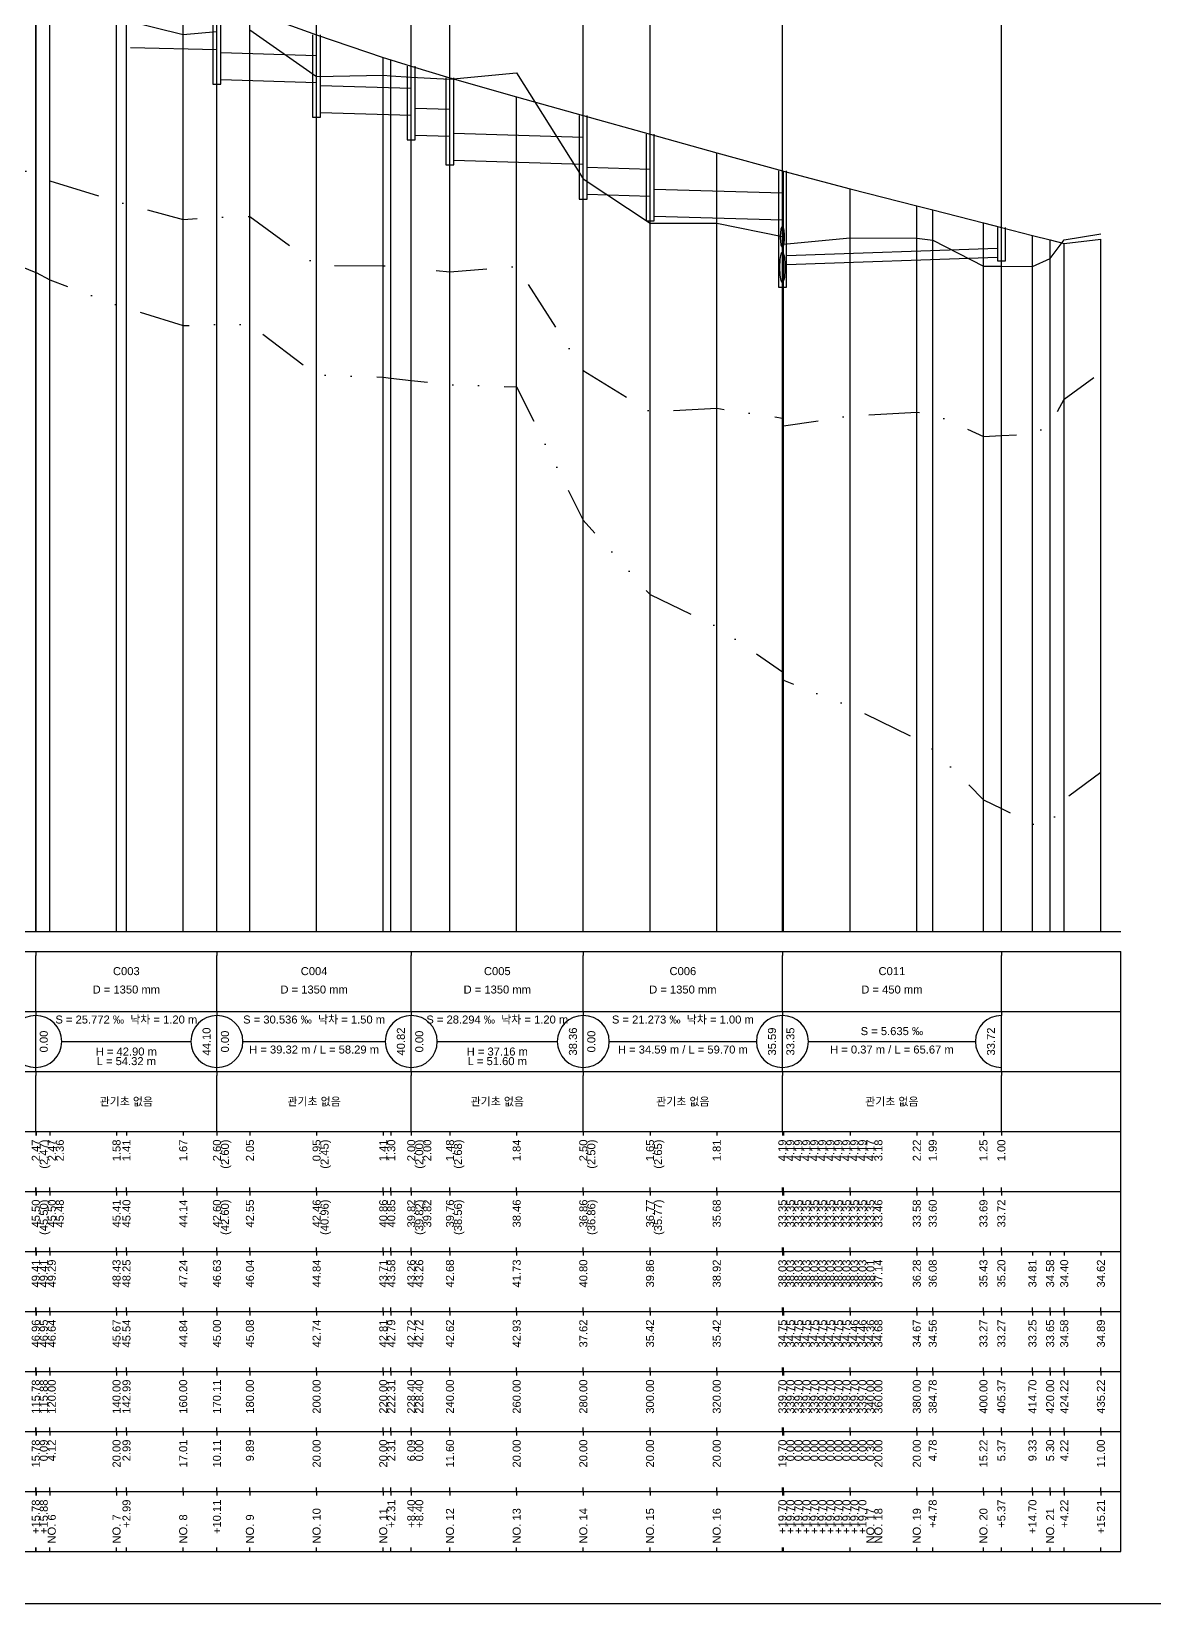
# Model space of a CAD drawing. Header units: millimetres. Extents: x -105495 to 3444, y -108190 to 2013.
# Drawn here: x 160.4 to 441.1, y -16100 to -15707 of the extents above; entities that cross this region are included whole.
import ezdxf
from ezdxf.enums import TextEntityAlignment as Align

# ---------------------------------------------------------------- set-up
doc = ezdxf.new("R2010")
doc.units = ezdxf.units.MM
doc.linetypes.add('DASHDOT', pattern=[25.4, 12.7, -6.35, 0, -6.35])
doc.linetypes.add('DIVIDE', pattern=[31.75, 12.7, -6.35, 0, -6.35, 0, -6.35])
for name, color, linetype in [('KZ_종단_계획선', 1, 'Continuous'), ('KZ_종단_관로', 4, 'Continuous'), ('KZ_종단_깃발', 7, 'Continuous'), ('KZ_종단_도각', 7, 'Continuous'), ('KZ_종단_맨홀', 4, 'Continuous'), ('KZ_종단_수직선', 7, 'Continuous'), ('KZ_종단_암선1', 56, 'DASHDOT'), ('KZ_종단_암선2', 4, 'DIVIDE'), ('KZ_종단_원형관', 4, 'Continuous'), ('KZ_종단_지반선', 3, 'Continuous'), ('KZ_종단_테이블문자', 7, 'Continuous'), ('KZ_종단_테이블선', 7, 'Continuous')]:
    doc.layers.add(name, color=color, linetype=linetype)
doc.styles.get("Standard").update_dxf_attribs({"font": 'arial.ttf'})

msp = doc.modelspace()

# ---------------------------------------------------------------- linework, layer by layer
at = {"layer": 'KZ_종단_계획선'}
msp.add_lwpolyline([(215, -15701.8), (231.67, -15707.8), (248.33, -15713.47), (250.26, -15714.09), (255.33, -15715.69), (255.33, -15715.69), (265, -15718.61), (281.67, -15723.33), (298.33, -15728.01), (315, -15732.7), (331.67, -15737.38), (348.08, -15741.87), (348.08, -15741.87), (348.08, -15741.87), (348.08, -15741.87), (348.08, -15741.87), (348.08, -15741.87), (348.08, -15741.87), (348.08, -15741.87), (348.08, -15741.87), (348.08, -15741.87), (348.08, -15741.87), (348.33, -15741.93), (365, -15746.32), (381.67, -15750.58), (385.65, -15751.6), (398.33, -15754.84), (402.81, -15755.98), (410.58, -15757.97), (415, -15759.1), (418.52, -15760), (427.68, -15758.9)], dxfattribs=at)
at = {"layer": 'KZ_종단_관로'}
for p, q in [((185.16, -15711), (206.76, -15711.5)), ((207.76, -15712.25), (231.67, -15712.97)), ((207.76, -15719), (231.67, -15719.72)), ((232.67, -15720.47), (255.33, -15721.15)), ((232.67, -15727.22), (255.33, -15727.9)), ((256.33, -15726.15), (265, -15726.44)), ((256.33, -15732.9), (265, -15733.19)), ((266, -15732.44), (298.33, -15733.45)), ((266, -15739.19), (298.33, -15740.2)), ((299.33, -15740.95), (315, -15741.4)), ((299.33, -15747.7), (315, -15748.15)), ((316, -15746.4), (348.08, -15747.3)), ((316, -15753.15), (348.08, -15754.05)), ((349.08, -15763), (401.81, -15761.15)), ((349.08, -15765.25), (401.81, -15763.4))]:
    msp.add_line(p, q, dxfattribs=at)
at = {"layer": 'KZ_종단_깃발'}
for p, q in [((161.49, -15932), (161.49, -15641.83)), ((184.16, -15932), (184.16, -15641.83)), ((206.76, -15932), (206.76, -15641.83)), ((231.67, -15932), (231.67, -15641.83)), ((255.33, -15932), (255.33, -15641.83)), ((265, -15932), (265, -15641.83)), ((298.33, -15932), (298.33, -15641.83)), ((315, -15932), (315, -15641.83)), ((348.08, -15932), (348.08, -15641.83)), ((348.08, -15932), (348.08, -15641.83)), ((402.81, -15932), (402.81, -15641.83))]:
    msp.add_line(p, q, dxfattribs=at)
at = {"layer": 'KZ_종단_도각'}
msp.add_lwpolyline([(20, -16100), (861, -16100), (861, -15506), (20, -15506)], close=True, dxfattribs=at)
at = {"layer": 'KZ_종단_맨홀'}
for points in [[(205.76, -15698.84), (205.76, -15720.18), (207.76, -15720.18), (207.76, -15698.84)], [(230.67, -15707.8), (230.67, -15728.4), (232.67, -15728.4), (232.67, -15707.8)], [(254.33, -15715.69), (254.33, -15734.08), (256.33, -15734.08), (256.33, -15715.69)], [(264, -15718.61), (264, -15740.38), (266, -15740.38), (266, -15718.61)], [(297.33, -15728.01), (297.33, -15748.88), (299.33, -15748.88), (299.33, -15728.01)], [(314, -15732.7), (314, -15754.34), (316, -15754.34), (316, -15732.7)], [(347.08, -15741.87), (347.08, -15770.93), (349.08, -15770.93), (349.08, -15741.87)], [(347.08, -15741.87), (347.08, -15770.93), (349.08, -15770.93), (349.08, -15741.87)], [(401.81, -15755.98), (401.81, -15764.34), (403.81, -15764.34), (403.81, -15755.98)]]:
    msp.add_lwpolyline(points, dxfattribs=at)
at = {"layer": 'KZ_종단_수직선'}
for p, q in [((161.48, -15932), (161.48, -15684.96)), ((161.57, -15932), (161.57, -15684.97)), ((165, -15932), (165, -15685.57)), ((181.67, -15932), (181.67, -15689.87)), ((184.16, -15932), (184.16, -15690.76)), ((198.33, -15932), (198.33, -15695.8)), ((206.76, -15932), (206.76, -15698.84)), ((215, -15932), (215, -15701.8)), ((231.67, -15932), (231.67, -15707.8)), ((248.33, -15932), (248.33, -15713.47)), ((250.26, -15932), (250.26, -15714.09)), ((255.33, -15932), (255.33, -15715.69)), ((255.33, -15932), (255.33, -15715.69)), ((265, -15932), (265, -15718.61)), ((281.67, -15932), (281.67, -15723.33)), ((298.33, -15932), (298.33, -15728.01)), ((315, -15932), (315, -15732.7)), ((331.67, -15932), (331.67, -15737.38)), ((348.08, -15932), (348.08, -15741.87)), ((348.08, -15932), (348.08, -15741.87)), ((348.08, -15932), (348.08, -15741.87)), ((348.08, -15932), (348.08, -15741.87)), ((348.08, -15932), (348.08, -15741.87)), ((348.08, -15932), (348.08, -15741.87)), ((348.08, -15932), (348.08, -15741.87)), ((348.08, -15932), (348.08, -15741.87)), ((348.08, -15932), (348.08, -15741.87)), ((348.08, -15932), (348.08, -15741.87)), ((348.08, -15932), (348.08, -15741.87)), ((348.33, -15932), (348.33, -15741.93)), ((365, -15932), (365, -15746.32)), ((381.67, -15932), (381.67, -15750.58)), ((385.65, -15932), (385.65, -15751.6)), ((398.33, -15932), (398.33, -15754.84)), ((402.81, -15932), (402.81, -15755.98)), ((410.58, -15932), (410.58, -15757.97)), ((415, -15932), (415, -15759.1)), ((427.68, -15932), (427.68, -15758.9)), ((418.52, -15932), (418.52, -15760))]:
    msp.add_line(p, q, dxfattribs=at)
at = {"layer": 'KZ_종단_암선1', "flags": 128}
msp.add_lwpolyline([(65, -15727.35), (65, -15727.35), (81.67, -15727.99), (98.33, -15728.79), (115, -15731.36), (131.67, -15735.26), (146.24, -15738.15), (148.33, -15738.56), (161.48, -15742.72), (161.57, -15742.76), (165, -15744.36), (181.67, -15749.51), (184.16, -15750.18), (198.33, -15754.01), (206.76, -15753.44), (215, -15753.28), (231.67, -15765.46), (248.33, -15765.58), (250.26, -15765.77), (255.33, -15766.28), (255.33, -15766.28), (265, -15767.06), (281.67, -15765.74), (298.33, -15791.73), (315, -15802.04), (331.67, -15801.21), (348.08, -15803.66), (348.08, -15803.66), (348.08, -15803.66), (348.08, -15803.66), (348.08, -15803.66), (348.08, -15803.66), (348.08, -15803.66), (348.08, -15803.66), (348.08, -15803.66), (348.08, -15805.12), (348.08, -15805.12), (348.33, -15805.61), (365, -15803.08), (381.67, -15802.2), (385.65, -15802.51), (398.33, -15808.26), (402.81, -15808.04), (410.58, -15807.67), (415, -15805.43), (418.52, -15798.92), (427.68, -15792.19)], dxfattribs=at)
at = {"layer": 'KZ_종단_암선2', "flags": 128}
msp.add_lwpolyline([(65, -15743.23), (65, -15743.23), (81.67, -15745.38), (98.33, -15747.71), (115, -15751.82), (131.67, -15757.26), (146.24, -15761.44), (148.33, -15762.03), (161.48, -15767.22), (161.57, -15767.27), (165, -15769.11), (181.67, -15775.3), (184.16, -15776.08), (198.33, -15780.54), (206.76, -15780.21), (215, -15780.27), (231.67, -15792.87), (248.33, -15793.41), (250.26, -15793.64), (255.33, -15794.27), (255.33, -15794.27), (265, -15795.3), (281.67, -15795.86), (298.33, -15829.16), (315, -15847.76), (331.67, -15855.74), (348.08, -15867.11), (348.08, -15867.11), (348.08, -15867.11), (348.08, -15867.11), (348.08, -15867.11), (348.08, -15867.11), (348.08, -15867.11), (348.08, -15867.11), (348.08, -15867.11), (348.08, -15868.56), (348.08, -15868.56), (348.33, -15869.19), (365, -15875.72), (381.67, -15883.91), (385.65, -15886.4), (398.33, -15899.05), (402.81, -15901.26), (410.58, -15905.12), (415, -15905.28), (418.52, -15898.92), (427.68, -15892.19)], dxfattribs=at)
at = {"layer": 'KZ_종단_원형관'}
for p, q in [((347.65, -15757.92), (347.67, -15757.48)), ((347.65, -15757.92), (347.67, -15757.48)), ((347.65, -15758.37), (347.65, -15757.92)), ((347.65, -15758.37), (347.65, -15757.92)), ((347.65, -15758.83), (347.65, -15758.37)), ((347.65, -15758.83), (347.65, -15758.37)), ((347.67, -15759.27), (347.65, -15758.83)), ((347.67, -15759.27), (347.65, -15758.83)), ((347.67, -15757.48), (347.7, -15757.06)), ((347.67, -15757.48), (347.7, -15757.06)), ((347.7, -15759.69), (347.67, -15759.27)), ((347.7, -15759.69), (347.67, -15759.27)), ((347.7, -15757.06), (347.75, -15756.69)), ((347.7, -15757.06), (347.75, -15756.69)), ((347.75, -15756.69), (347.8, -15756.36)), ((347.75, -15756.69), (347.8, -15756.36)), ((347.8, -15756.36), (347.86, -15756.1)), ((347.8, -15756.36), (347.86, -15756.1)), ((347.86, -15756.1), (347.93, -15755.91)), ((347.86, -15756.1), (347.93, -15755.91)), ((347.93, -15755.91), (348.01, -15755.79)), ((347.93, -15755.91), (348.01, -15755.79)), ((348.01, -15755.79), (348.08, -15755.75)), ((348.01, -15755.79), (348.08, -15755.75)), ((348.08, -15755.75), (348.16, -15755.79)), ((348.08, -15755.75), (348.16, -15755.79)), ((348.16, -15755.79), (348.23, -15755.91)), ((348.16, -15755.79), (348.23, -15755.91)), ((348.23, -15755.91), (348.3, -15756.1)), ((348.23, -15755.91), (348.3, -15756.1)), ((348.3, -15756.1), (348.36, -15756.36)), ((348.3, -15756.1), (348.36, -15756.36)), ((348.36, -15756.36), (348.42, -15756.69)), ((348.36, -15756.36), (348.42, -15756.69)), ((348.42, -15756.69), (348.46, -15757.06)), ((348.42, -15756.69), (348.46, -15757.06)), ((348.46, -15757.06), (348.49, -15757.48)), ((348.46, -15757.06), (348.49, -15757.48)), ((348.49, -15759.27), (348.46, -15759.69)), ((348.49, -15759.27), (348.46, -15759.69)), ((348.49, -15757.48), (348.51, -15757.92)), ((348.49, -15757.48), (348.51, -15757.92)), ((348.51, -15758.83), (348.49, -15759.27)), ((348.51, -15758.83), (348.49, -15759.27)), ((348.51, -15757.92), (348.52, -15758.37)), ((348.51, -15757.92), (348.52, -15758.37)), ((348.52, -15758.37), (348.51, -15758.83)), ((348.52, -15758.37), (348.51, -15758.83)), ((347.53, -15764.03), (347.6, -15763.49)), ((347.53, -15764.03), (347.6, -15763.49)), ((347.6, -15763.49), (347.67, -15763.02)), ((347.6, -15763.49), (347.67, -15763.02)), ((347.67, -15763.02), (347.77, -15762.64)), ((347.67, -15763.02), (347.77, -15762.64)), ((347.75, -15760.06), (347.7, -15759.69)), ((347.75, -15760.06), (347.7, -15759.69)), ((347.8, -15760.39), (347.75, -15760.06)), ((347.8, -15760.39), (347.75, -15760.06)), ((347.77, -15762.64), (347.87, -15762.36)), ((347.77, -15762.64), (347.87, -15762.36)), ((347.86, -15760.65), (347.8, -15760.39)), ((347.86, -15760.65), (347.8, -15760.39)), ((347.93, -15760.84), (347.86, -15760.65)), ((347.93, -15760.84), (347.86, -15760.65)), ((347.87, -15762.36), (347.97, -15762.19)), ((347.87, -15762.36), (347.97, -15762.19)), ((348.01, -15760.96), (347.93, -15760.84)), ((348.01, -15760.96), (347.93, -15760.84)), ((347.97, -15762.19), (348.08, -15762.13)), ((347.97, -15762.19), (348.08, -15762.13)), ((348.08, -15761), (348.01, -15760.96)), ((348.08, -15761), (348.01, -15760.96)), ((348.16, -15760.96), (348.08, -15761)), ((348.16, -15760.96), (348.08, -15761)), ((348.08, -15762.13), (348.19, -15762.19)), ((348.08, -15762.13), (348.19, -15762.19)), ((348.23, -15760.84), (348.16, -15760.96)), ((348.23, -15760.84), (348.16, -15760.96)), ((348.19, -15762.19), (348.3, -15762.36)), ((348.19, -15762.19), (348.3, -15762.36)), ((348.3, -15760.65), (348.23, -15760.84)), ((348.3, -15760.65), (348.23, -15760.84)), ((348.36, -15760.39), (348.3, -15760.65)), ((348.36, -15760.39), (348.3, -15760.65)), ((348.3, -15762.36), (348.4, -15762.64)), ((348.3, -15762.36), (348.4, -15762.64)), ((348.42, -15760.06), (348.36, -15760.39)), ((348.42, -15760.06), (348.36, -15760.39)), ((348.4, -15762.64), (348.49, -15763.02)), ((348.4, -15762.64), (348.49, -15763.02)), ((348.46, -15759.69), (348.42, -15760.06)), ((348.46, -15759.69), (348.42, -15760.06)), ((348.49, -15763.02), (348.57, -15763.49)), ((348.49, -15763.02), (348.57, -15763.49)), ((348.57, -15763.49), (348.63, -15764.03)), ((348.57, -15763.49), (348.63, -15764.03)), ((347.45, -15765.94), (347.46, -15765.28)), ((347.45, -15765.94), (347.46, -15765.28)), ((347.46, -15766.6), (347.45, -15765.94)), ((347.46, -15766.6), (347.45, -15765.94)), ((347.46, -15765.28), (347.49, -15764.64)), ((347.46, -15765.28), (347.49, -15764.64)), ((347.49, -15767.24), (347.46, -15766.6)), ((347.49, -15767.24), (347.46, -15766.6)), ((347.49, -15764.64), (347.53, -15764.03)), ((347.49, -15764.64), (347.53, -15764.03)), ((347.53, -15767.84), (347.49, -15767.24)), ((347.53, -15767.84), (347.49, -15767.24)), ((348.63, -15764.03), (348.68, -15764.64)), ((348.63, -15764.03), (348.68, -15764.64)), ((348.68, -15767.24), (348.63, -15767.84)), ((348.68, -15767.24), (348.63, -15767.84)), ((348.68, -15764.64), (348.71, -15765.28)), ((348.68, -15764.64), (348.71, -15765.28)), ((348.71, -15766.6), (348.68, -15767.24)), ((348.71, -15766.6), (348.68, -15767.24)), ((348.71, -15765.28), (348.72, -15765.94)), ((348.71, -15765.28), (348.72, -15765.94)), ((348.72, -15765.94), (348.71, -15766.6)), ((348.72, -15765.94), (348.71, -15766.6)), ((347.6, -15768.39), (347.53, -15767.84)), ((347.6, -15768.39), (347.53, -15767.84)), ((347.67, -15768.86), (347.6, -15768.39)), ((347.67, -15768.86), (347.6, -15768.39)), ((347.77, -15769.24), (347.67, -15768.86)), ((347.77, -15769.24), (347.67, -15768.86)), ((347.87, -15769.52), (347.77, -15769.24)), ((347.87, -15769.52), (347.77, -15769.24)), ((347.97, -15769.69), (347.87, -15769.52)), ((347.97, -15769.69), (347.87, -15769.52)), ((348.08, -15769.75), (347.97, -15769.69)), ((348.08, -15769.75), (347.97, -15769.69)), ((348.19, -15769.69), (348.08, -15769.75)), ((348.19, -15769.69), (348.08, -15769.75)), ((348.3, -15769.52), (348.19, -15769.69)), ((348.3, -15769.52), (348.19, -15769.69)), ((348.4, -15769.24), (348.3, -15769.52)), ((348.4, -15769.24), (348.3, -15769.52)), ((348.49, -15768.86), (348.4, -15769.24)), ((348.49, -15768.86), (348.4, -15769.24)), ((348.57, -15768.39), (348.49, -15768.86)), ((348.57, -15768.39), (348.49, -15768.86)), ((348.63, -15767.84), (348.57, -15768.39)), ((348.63, -15767.84), (348.57, -15768.39))]:
    msp.add_line(p, q, dxfattribs=at)
at = {"layer": 'KZ_종단_지반선', "flags": 128}
for points in [[(184.16, -15704.29), (198.33, -15707.78), (206.76, -15706.98)], [(215, -15706.58), (231.67, -15718.29), (248.33, -15717.93), (250.26, -15718.06), (255.33, -15718.42), (255.33, -15718.42), (265, -15718.92), (281.67, -15717.34), (298.33, -15743.88), (315, -15754.89), (331.67, -15754.89), (348.08, -15758.25), (348.08, -15758.25), (348.08, -15758.25), (348.08, -15758.25), (348.08, -15758.25), (348.08, -15758.25), (348.08, -15758.25), (348.08, -15758.25), (348.08, -15758.25), (348.08, -15759.71), (348.08, -15759.71), (348.33, -15760.21), (365, -15758.6), (381.67, -15758.65), (385.65, -15759.19), (398.33, -15765.65), (402.81, -15765.67), (410.58, -15765.73), (415, -15763.74), (418.52, -15759.09), (427.68, -15757.56)]]:
    msp.add_lwpolyline(points, dxfattribs=at)
at = {"layer": 'KZ_종단_테이블문자'}
for p, q in [((161.48, -15937), (161.48, -15938)), ((161.48, -15937), (161.48, -15938)), ((161.48, -15951), (161.48, -15938)), ((161.48, -15951), (161.48, -15938)), ((206.76, -15937), (206.76, -15938)), ((206.76, -15937), (206.76, -15938)), ((206.76, -15951), (206.76, -15938)), ((206.76, -15951), (206.76, -15938)), ((255.33, -15937), (255.33, -15938)), ((255.33, -15937), (255.33, -15938)), ((255.33, -15951), (255.33, -15938)), ((255.33, -15951), (255.33, -15938)), ((298.33, -15937), (298.33, -15938)), ((298.33, -15937), (298.33, -15938)), ((298.33, -15951), (298.33, -15938)), ((298.33, -15951), (298.33, -15938)), ((348.08, -15937), (348.08, -15938)), ((348.08, -15937), (348.08, -15938)), ((348.08, -15951), (348.08, -15938)), ((348.08, -15951), (348.08, -15938)), ((402.81, -15937), (402.81, -15938)), ((402.81, -15951), (402.81, -15938)), ((161.48, -15952), (161.48, -15951)), ((161.48, -15952), (161.48, -15951)), ((161.48, -15952), (161.48, -15953)), ((161.48, -15952), (161.48, -15953)), ((206.76, -15952), (206.76, -15951)), ((206.76, -15952), (206.76, -15951)), ((206.76, -15952), (206.76, -15953)), ((206.76, -15952), (206.76, -15953)), ((255.33, -15952), (255.33, -15951)), ((255.33, -15952), (255.33, -15951)), ((255.33, -15952), (255.33, -15953)), ((255.33, -15952), (255.33, -15953)), ((298.33, -15952), (298.33, -15951)), ((298.33, -15952), (298.33, -15951)), ((298.33, -15952), (298.33, -15953)), ((298.33, -15952), (298.33, -15953)), ((348.08, -15952), (348.08, -15951)), ((348.08, -15952), (348.08, -15951)), ((348.08, -15952), (348.08, -15953)), ((348.08, -15952), (348.08, -15953)), ((402.81, -15952), (402.81, -15951)), ((402.81, -15952), (402.81, -15953)), ((161.48, -15966), (161.48, -15953)), ((161.48, -15966), (161.48, -15953)), ((206.76, -15966), (206.76, -15953)), ((206.76, -15966), (206.76, -15953)), ((255.33, -15966), (255.33, -15953)), ((255.33, -15966), (255.33, -15953)), ((298.33, -15966), (298.33, -15953)), ((298.33, -15966), (298.33, -15953)), ((348.08, -15966), (348.08, -15953)), ((348.08, -15966), (348.08, -15953)), ((402.81, -15966), (402.81, -15953)), ((167.9, -15959.5), (200.34, -15959.5)), ((213.17, -15959.5), (248.92, -15959.5)), ((261.75, -15959.5), (291.92, -15959.5)), ((304.75, -15959.5), (341.67, -15959.5)), ((354.5, -15959.5), (396.39, -15959.5)), ((161.48, -15967), (161.48, -15966)), ((161.48, -15967), (161.48, -15966)), ((161.48, -15967), (161.48, -15968)), ((161.48, -15967), (161.48, -15968)), ((206.76, -15967), (206.76, -15966)), ((206.76, -15967), (206.76, -15966)), ((206.76, -15967), (206.76, -15968)), ((206.76, -15967), (206.76, -15968)), ((255.33, -15967), (255.33, -15966)), ((255.33, -15967), (255.33, -15966)), ((255.33, -15967), (255.33, -15968)), ((255.33, -15967), (255.33, -15968)), ((298.33, -15967), (298.33, -15966)), ((298.33, -15967), (298.33, -15966)), ((298.33, -15967), (298.33, -15968)), ((298.33, -15967), (298.33, -15968)), ((348.08, -15967), (348.08, -15966)), ((348.08, -15967), (348.08, -15966)), ((348.08, -15967), (348.08, -15968)), ((348.08, -15967), (348.08, -15968)), ((402.81, -15967), (402.81, -15966)), ((402.81, -15967), (402.81, -15968)), ((161.48, -15981), (161.48, -15968)), ((161.48, -15981), (161.48, -15968)), ((206.76, -15981), (206.76, -15968)), ((206.76, -15981), (206.76, -15968)), ((255.33, -15981), (255.33, -15968)), ((255.33, -15981), (255.33, -15968)), ((298.33, -15981), (298.33, -15968)), ((298.33, -15981), (298.33, -15968)), ((348.08, -15981), (348.08, -15968)), ((348.08, -15981), (348.08, -15968)), ((402.81, -15981), (402.81, -15968)), ((161.48, -15982), (161.48, -15981)), ((161.48, -15982), (161.48, -15981)), ((206.76, -15982), (206.76, -15981)), ((206.76, -15982), (206.76, -15981)), ((255.33, -15982), (255.33, -15981)), ((255.33, -15982), (255.33, -15981)), ((298.33, -15982), (298.33, -15981)), ((298.33, -15982), (298.33, -15981)), ((348.08, -15982), (348.08, -15981)), ((348.08, -15982), (348.08, -15981)), ((402.81, -15982), (402.81, -15981))]:
    msp.add_line(p, q, dxfattribs=at)
for centre, start, end in [((161.48, -15959.5), 90, 270), ((161.48, -15959.5), 270, 90), ((206.76, -15959.5), 90, 270), ((206.76, -15959.5), 270, 90), ((255.33, -15959.5), 90, 270), ((255.33, -15959.5), 270, 90), ((298.33, -15959.5), 90, 270), ((298.33, -15959.5), 270, 90), ((348.08, -15959.5), 90, 270), ((348.08, -15959.5), 270, 90), ((402.81, -15959.5), 90, 270)]:
    msp.add_arc(centre, 6.5, start, end, dxfattribs=at)
at = {"layer": 'KZ_종단_테이블선'}
for p, q in [((45, -15932), (432.68, -15932)), ((45, -15937), (432.68, -15937)), ((432.68, -15952), (432.68, -15937)), ((45, -15952), (432.68, -15952)), ((432.68, -15967), (432.68, -15952)), ((45, -15967), (432.68, -15967)), ((432.68, -15982), (432.68, -15967)), ((45, -15982), (432.68, -15982)), ((161.49, -15982), (161.49, -15983)), ((161.56, -15982), (161.56, -15983)), ((165, -15982), (165, -15983)), ((181.67, -15982), (181.67, -15983)), ((184.16, -15982), (184.16, -15983)), ((198.33, -15982), (198.33, -15983)), ((206.76, -15982), (206.76, -15983)), ((215, -15982), (215, -15983)), ((231.67, -15982), (231.67, -15983)), ((248.33, -15982), (248.33, -15983)), ((250.26, -15982), (250.26, -15983)), ((255.33, -15982), (255.33, -15983)), ((255.33, -15982), (255.33, -15983)), ((265, -15982), (265, -15983)), ((281.67, -15982), (281.67, -15983)), ((298.33, -15982), (298.33, -15983)), ((315, -15982), (315, -15983)), ((331.67, -15982), (331.67, -15983)), ((348.08, -15982), (348.08, -15983)), ((348.08, -15982), (348.08, -15983)), ((348.08, -15982), (348.08, -15983)), ((348.08, -15982), (348.08, -15983)), ((348.08, -15982), (348.08, -15983)), ((348.08, -15982), (348.08, -15983)), ((348.08, -15982), (348.08, -15983)), ((348.08, -15982), (348.08, -15983)), ((348.08, -15982), (348.08, -15983)), ((348.08, -15982), (348.08, -15983)), ((348.08, -15982), (348.08, -15983)), ((348.33, -15982), (348.33, -15983)), ((365, -15982), (365, -15983)), ((381.67, -15982), (381.67, -15983)), ((385.65, -15982), (385.65, -15983)), ((398.33, -15982), (398.33, -15983)), ((402.81, -15982), (402.81, -15983)), ((432.68, -15997), (432.68, -15982)), ((45, -15997), (432.68, -15997)), ((161.49, -15997), (161.49, -15996)), ((161.49, -15997), (161.49, -15998)), ((161.56, -15997), (161.56, -15996)), ((161.56, -15997), (161.56, -15998)), ((165, -15997), (165, -15996)), ((165, -15997), (165, -15998)), ((181.67, -15997), (181.67, -15996)), ((181.67, -15997), (181.67, -15998)), ((184.16, -15997), (184.16, -15996)), ((184.16, -15997), (184.16, -15998)), ((198.33, -15997), (198.33, -15996)), ((198.33, -15997), (198.33, -15998)), ((206.76, -15997), (206.76, -15996)), ((206.76, -15997), (206.76, -15998)), ((215, -15997), (215, -15996)), ((215, -15997), (215, -15998)), ((231.67, -15997), (231.67, -15996)), ((231.67, -15997), (231.67, -15998)), ((248.33, -15997), (248.33, -15996)), ((248.33, -15997), (248.33, -15998)), ((250.26, -15997), (250.26, -15996)), ((250.26, -15997), (250.26, -15998)), ((255.33, -15997), (255.33, -15996)), ((255.33, -15997), (255.33, -15996)), ((255.33, -15997), (255.33, -15998)), ((255.33, -15997), (255.33, -15998)), ((265, -15997), (265, -15996)), ((265, -15997), (265, -15998)), ((281.67, -15997), (281.67, -15996)), ((281.67, -15997), (281.67, -15998)), ((298.33, -15997), (298.33, -15996)), ((298.33, -15997), (298.33, -15998)), ((315, -15997), (315, -15996)), ((315, -15997), (315, -15998)), ((331.67, -15997), (331.67, -15996)), ((331.67, -15997), (331.67, -15998)), ((348.08, -15997), (348.08, -15996)), ((348.08, -15997), (348.08, -15996)), ((348.08, -15997), (348.08, -15996)), ((348.08, -15997), (348.08, -15996)), ((348.08, -15997), (348.08, -15996)), ((348.08, -15997), (348.08, -15996)), ((348.08, -15997), (348.08, -15996)), ((348.08, -15997), (348.08, -15996)), ((348.08, -15997), (348.08, -15996)), ((348.08, -15997), (348.08, -15996)), ((348.08, -15997), (348.08, -15996)), ((348.08, -15997), (348.08, -15998)), ((348.08, -15997), (348.08, -15998)), ((348.08, -15997), (348.08, -15998)), ((348.08, -15997), (348.08, -15998)), ((348.08, -15997), (348.08, -15998)), ((348.08, -15997), (348.08, -15998)), ((348.08, -15997), (348.08, -15998)), ((348.08, -15997), (348.08, -15998)), ((348.08, -15997), (348.08, -15998)), ((348.08, -15997), (348.08, -15998)), ((348.08, -15997), (348.08, -15998)), ((348.33, -15997), (348.33, -15996)), ((348.33, -15997), (348.33, -15998)), ((365, -15997), (365, -15996)), ((365, -15997), (365, -15998)), ((381.67, -15997), (381.67, -15996)), ((381.67, -15997), (381.67, -15998)), ((385.65, -15997), (385.65, -15996)), ((385.65, -15997), (385.65, -15998)), ((398.33, -15997), (398.33, -15996)), ((398.33, -15997), (398.33, -15998)), ((402.81, -15997), (402.81, -15996)), ((402.81, -15997), (402.81, -15998)), ((432.68, -16012), (432.68, -15997)), ((161.49, -16012), (161.49, -16011)), ((161.56, -16012), (161.56, -16011)), ((165, -16012), (165, -16011)), ((181.67, -16012), (181.67, -16011)), ((184.16, -16012), (184.16, -16011)), ((198.33, -16012), (198.33, -16011)), ((206.76, -16012), (206.76, -16011)), ((215, -16012), (215, -16011)), ((231.67, -16012), (231.67, -16011)), ((248.33, -16012), (248.33, -16011)), ((250.26, -16012), (250.26, -16011)), ((255.33, -16012), (255.33, -16011)), ((255.33, -16012), (255.33, -16011)), ((265, -16012), (265, -16011)), ((281.67, -16012), (281.67, -16011)), ((298.33, -16012), (298.33, -16011)), ((315, -16012), (315, -16011)), ((331.67, -16012), (331.67, -16011)), ((348.08, -16012), (348.08, -16011)), ((348.08, -16012), (348.08, -16011)), ((348.08, -16012), (348.08, -16011)), ((348.08, -16012), (348.08, -16011)), ((348.08, -16012), (348.08, -16011)), ((348.08, -16012), (348.08, -16011)), ((348.08, -16012), (348.08, -16011)), ((348.08, -16012), (348.08, -16011)), ((348.08, -16012), (348.08, -16011)), ((348.08, -16012), (348.08, -16011)), ((348.08, -16012), (348.08, -16011)), ((348.33, -16012), (348.33, -16011)), ((365, -16012), (365, -16011)), ((381.67, -16012), (381.67, -16011)), ((385.65, -16012), (385.65, -16011)), ((398.33, -16012), (398.33, -16011)), ((402.81, -16012), (402.81, -16011)), ((45, -16012), (432.68, -16012)), ((161.48, -16012), (161.48, -16013)), ((161.57, -16012), (161.57, -16013)), ((165, -16012), (165, -16013)), ((181.67, -16012), (181.67, -16013)), ((184.16, -16012), (184.16, -16013)), ((198.33, -16012), (198.33, -16013)), ((206.76, -16012), (206.76, -16013)), ((215, -16012), (215, -16013)), ((231.67, -16012), (231.67, -16013)), ((248.33, -16012), (248.33, -16013)), ((250.26, -16012), (250.26, -16013)), ((255.33, -16012), (255.33, -16013)), ((255.33, -16012), (255.33, -16013)), ((265, -16012), (265, -16013)), ((281.67, -16012), (281.67, -16013)), ((298.33, -16012), (298.33, -16013)), ((315, -16012), (315, -16013)), ((331.67, -16012), (331.67, -16013)), ((348.08, -16012), (348.08, -16013)), ((348.08, -16012), (348.08, -16013)), ((348.08, -16012), (348.08, -16013)), ((348.08, -16012), (348.08, -16013)), ((348.08, -16012), (348.08, -16013)), ((348.08, -16012), (348.08, -16013)), ((348.08, -16012), (348.08, -16013)), ((348.08, -16012), (348.08, -16013)), ((348.08, -16012), (348.08, -16013)), ((348.08, -16012), (348.08, -16013)), ((348.08, -16012), (348.08, -16013)), ((348.33, -16012), (348.33, -16013)), ((365, -16012), (365, -16013)), ((381.67, -16012), (381.67, -16013)), ((385.65, -16012), (385.65, -16013)), ((398.33, -16012), (398.33, -16013)), ((402.81, -16012), (402.81, -16013)), ((410.58, -16012), (410.58, -16013)), ((415, -16012), (415, -16013)), ((418.52, -16012), (418.52, -16013)), ((427.68, -16012), (427.68, -16013)), ((432.68, -16027), (432.68, -16012)), ((161.48, -16027), (161.48, -16026)), ((161.57, -16027), (161.57, -16026)), ((165, -16027), (165, -16026)), ((181.67, -16027), (181.67, -16026)), ((184.16, -16027), (184.16, -16026)), ((198.33, -16027), (198.33, -16026)), ((206.76, -16027), (206.76, -16026)), ((215, -16027), (215, -16026)), ((231.67, -16027), (231.67, -16026)), ((248.33, -16027), (248.33, -16026)), ((250.26, -16027), (250.26, -16026)), ((255.33, -16027), (255.33, -16026)), ((255.33, -16027), (255.33, -16026)), ((265, -16027), (265, -16026)), ((281.67, -16027), (281.67, -16026)), ((298.33, -16027), (298.33, -16026)), ((315, -16027), (315, -16026)), ((331.67, -16027), (331.67, -16026)), ((348.08, -16027), (348.08, -16026)), ((348.08, -16027), (348.08, -16026)), ((348.08, -16027), (348.08, -16026)), ((348.08, -16027), (348.08, -16026)), ((348.08, -16027), (348.08, -16026)), ((348.08, -16027), (348.08, -16026)), ((348.08, -16027), (348.08, -16026)), ((348.08, -16027), (348.08, -16026)), ((348.08, -16027), (348.08, -16026)), ((348.08, -16027), (348.08, -16026)), ((348.08, -16027), (348.08, -16026)), ((348.33, -16027), (348.33, -16026)), ((365, -16027), (365, -16026)), ((381.67, -16027), (381.67, -16026)), ((385.65, -16027), (385.65, -16026)), ((398.33, -16027), (398.33, -16026)), ((402.81, -16027), (402.81, -16026)), ((410.58, -16027), (410.58, -16026)), ((415, -16027), (415, -16026)), ((418.52, -16027), (418.52, -16026)), ((427.68, -16027), (427.68, -16026)), ((45, -16027), (432.68, -16027)), ((161.48, -16027), (161.48, -16028)), ((161.57, -16027), (161.57, -16028)), ((165, -16027), (165, -16028)), ((181.67, -16027), (181.67, -16028)), ((184.16, -16027), (184.16, -16028)), ((198.33, -16027), (198.33, -16028)), ((206.76, -16027), (206.76, -16028)), ((215, -16027), (215, -16028)), ((231.67, -16027), (231.67, -16028)), ((248.33, -16027), (248.33, -16028)), ((250.26, -16027), (250.26, -16028)), ((255.33, -16027), (255.33, -16028)), ((255.33, -16027), (255.33, -16028)), ((265, -16027), (265, -16028)), ((281.67, -16027), (281.67, -16028)), ((298.33, -16027), (298.33, -16028)), ((315, -16027), (315, -16028)), ((331.67, -16027), (331.67, -16028)), ((348.08, -16027), (348.08, -16028)), ((348.08, -16027), (348.08, -16028)), ((348.08, -16027), (348.08, -16028)), ((348.08, -16027), (348.08, -16028)), ((348.08, -16027), (348.08, -16028)), ((348.08, -16027), (348.08, -16028)), ((348.08, -16027), (348.08, -16028)), ((348.08, -16027), (348.08, -16028)), ((348.08, -16027), (348.08, -16028)), ((348.08, -16027), (348.08, -16028)), ((348.08, -16027), (348.08, -16028)), ((348.33, -16027), (348.33, -16028)), ((365, -16027), (365, -16028)), ((381.67, -16027), (381.67, -16028)), ((385.65, -16027), (385.65, -16028)), ((398.33, -16027), (398.33, -16028)), ((402.81, -16027), (402.81, -16028)), ((410.58, -16027), (410.58, -16028)), ((415, -16027), (415, -16028)), ((418.52, -16027), (418.52, -16028)), ((427.68, -16027), (427.68, -16028)), ((432.68, -16042), (432.68, -16027)), ((45, -16042), (432.68, -16042)), ((161.48, -16042), (161.48, -16041)), ((161.48, -16042), (161.48, -16043)), ((161.57, -16042), (161.57, -16041)), ((161.57, -16042), (161.57, -16043)), ((165, -16042), (165, -16041)), ((165, -16042), (165, -16043)), ((181.67, -16042), (181.67, -16041)), ((181.67, -16042), (181.67, -16043)), ((184.16, -16042), (184.16, -16041)), ((184.16, -16042), (184.16, -16043)), ((198.33, -16042), (198.33, -16041)), ((198.33, -16042), (198.33, -16043)), ((206.76, -16042), (206.76, -16041)), ((206.76, -16042), (206.76, -16043)), ((215, -16042), (215, -16041)), ((215, -16042), (215, -16043)), ((231.67, -16042), (231.67, -16041)), ((231.67, -16042), (231.67, -16043)), ((248.33, -16042), (248.33, -16041)), ((248.33, -16042), (248.33, -16043)), ((250.26, -16042), (250.26, -16041)), ((250.26, -16042), (250.26, -16043)), ((255.33, -16042), (255.33, -16041)), ((255.33, -16042), (255.33, -16041)), ((255.33, -16042), (255.33, -16043)), ((255.33, -16042), (255.33, -16043)), ((265, -16042), (265, -16041)), ((265, -16042), (265, -16043)), ((281.67, -16042), (281.67, -16041)), ((281.67, -16042), (281.67, -16043)), ((298.33, -16042), (298.33, -16041)), ((298.33, -16042), (298.33, -16043)), ((315, -16042), (315, -16041)), ((315, -16042), (315, -16043)), ((331.67, -16042), (331.67, -16041)), ((331.67, -16042), (331.67, -16043)), ((348.08, -16042), (348.08, -16041)), ((348.08, -16042), (348.08, -16041)), ((348.08, -16042), (348.08, -16041)), ((348.08, -16042), (348.08, -16041)), ((348.08, -16042), (348.08, -16041)), ((348.08, -16042), (348.08, -16041)), ((348.08, -16042), (348.08, -16041)), ((348.08, -16042), (348.08, -16041)), ((348.08, -16042), (348.08, -16041)), ((348.08, -16042), (348.08, -16041)), ((348.08, -16042), (348.08, -16041)), ((348.08, -16042), (348.08, -16043)), ((348.08, -16042), (348.08, -16043)), ((348.08, -16042), (348.08, -16043)), ((348.08, -16042), (348.08, -16043)), ((348.08, -16042), (348.08, -16043)), ((348.08, -16042), (348.08, -16043)), ((348.08, -16042), (348.08, -16043)), ((348.08, -16042), (348.08, -16043)), ((348.08, -16042), (348.08, -16043)), ((348.08, -16042), (348.08, -16043)), ((348.08, -16042), (348.08, -16043)), ((348.33, -16042), (348.33, -16041)), ((348.33, -16042), (348.33, -16043)), ((365, -16042), (365, -16041)), ((365, -16042), (365, -16043)), ((381.67, -16042), (381.67, -16041)), ((381.67, -16042), (381.67, -16043)), ((385.65, -16042), (385.65, -16041)), ((385.65, -16042), (385.65, -16043)), ((398.33, -16042), (398.33, -16041)), ((398.33, -16042), (398.33, -16043)), ((402.81, -16042), (402.81, -16041)), ((402.81, -16042), (402.81, -16043)), ((410.58, -16042), (410.58, -16041)), ((410.58, -16042), (410.58, -16043)), ((415, -16042), (415, -16041)), ((415, -16042), (415, -16043)), ((418.52, -16042), (418.52, -16041)), ((418.52, -16042), (418.52, -16043)), ((427.68, -16042), (427.68, -16041)), ((427.68, -16042), (427.68, -16043)), ((432.68, -16057), (432.68, -16042)), ((45, -16057), (432.68, -16057)), ((161.48, -16057), (161.48, -16056)), ((161.48, -16057), (161.48, -16058)), ((161.57, -16057), (161.57, -16056)), ((161.57, -16057), (161.57, -16058)), ((165, -16057), (165, -16056)), ((165, -16057), (165, -16058)), ((181.67, -16057), (181.67, -16056)), ((181.67, -16057), (181.67, -16058)), ((184.16, -16057), (184.16, -16056)), ((184.16, -16057), (184.16, -16058)), ((198.33, -16057), (198.33, -16056)), ((198.33, -16057), (198.33, -16058)), ((206.76, -16057), (206.76, -16056)), ((206.76, -16057), (206.76, -16058)), ((215, -16057), (215, -16056)), ((215, -16057), (215, -16058)), ((231.67, -16057), (231.67, -16056)), ((231.67, -16057), (231.67, -16058)), ((248.33, -16057), (248.33, -16056)), ((248.33, -16057), (248.33, -16058)), ((250.26, -16057), (250.26, -16056)), ((250.26, -16057), (250.26, -16058)), ((255.33, -16057), (255.33, -16056)), ((255.33, -16057), (255.33, -16056)), ((255.33, -16057), (255.33, -16058)), ((255.33, -16057), (255.33, -16058)), ((265, -16057), (265, -16056)), ((265, -16057), (265, -16058)), ((281.67, -16057), (281.67, -16056)), ((281.67, -16057), (281.67, -16058)), ((298.33, -16057), (298.33, -16056)), ((298.33, -16057), (298.33, -16058)), ((315, -16057), (315, -16056)), ((315, -16057), (315, -16058)), ((331.67, -16057), (331.67, -16056)), ((331.67, -16057), (331.67, -16058)), ((348.08, -16057), (348.08, -16056)), ((348.08, -16057), (348.08, -16056)), ((348.08, -16057), (348.08, -16056)), ((348.08, -16057), (348.08, -16056)), ((348.08, -16057), (348.08, -16056)), ((348.08, -16057), (348.08, -16056)), ((348.08, -16057), (348.08, -16056)), ((348.08, -16057), (348.08, -16056)), ((348.08, -16057), (348.08, -16056)), ((348.08, -16057), (348.08, -16056)), ((348.08, -16057), (348.08, -16056)), ((348.08, -16057), (348.08, -16058)), ((348.08, -16057), (348.08, -16058)), ((348.08, -16057), (348.08, -16058)), ((348.08, -16057), (348.08, -16058)), ((348.08, -16057), (348.08, -16058)), ((348.08, -16057), (348.08, -16058)), ((348.08, -16057), (348.08, -16058)), ((348.08, -16057), (348.08, -16058)), ((348.08, -16057), (348.08, -16058)), ((348.08, -16057), (348.08, -16058)), ((348.08, -16057), (348.08, -16058)), ((348.33, -16057), (348.33, -16056)), ((348.33, -16057), (348.33, -16058)), ((365, -16057), (365, -16056)), ((365, -16057), (365, -16058)), ((381.67, -16057), (381.67, -16056)), ((381.67, -16057), (381.67, -16058)), ((385.65, -16057), (385.65, -16056)), ((385.65, -16057), (385.65, -16058)), ((398.33, -16057), (398.33, -16056)), ((398.33, -16057), (398.33, -16058)), ((402.81, -16057), (402.81, -16056)), ((402.81, -16057), (402.81, -16058)), ((410.58, -16057), (410.58, -16056)), ((410.58, -16057), (410.58, -16058)), ((415, -16057), (415, -16056)), ((415, -16057), (415, -16058)), ((418.52, -16057), (418.52, -16056)), ((418.52, -16057), (418.52, -16058)), ((427.68, -16057), (427.68, -16056)), ((427.68, -16057), (427.68, -16058)), ((432.68, -16072), (432.68, -16057)), ((45, -16072), (432.68, -16072)), ((161.48, -16072), (161.48, -16071)), ((161.48, -16072), (161.48, -16073)), ((161.57, -16072), (161.57, -16071)), ((161.57, -16072), (161.57, -16073)), ((165, -16072), (165, -16071)), ((165, -16072), (165, -16073)), ((181.67, -16072), (181.67, -16071)), ((181.67, -16072), (181.67, -16073)), ((184.16, -16072), (184.16, -16071)), ((184.16, -16072), (184.16, -16073)), ((198.33, -16072), (198.33, -16071)), ((198.33, -16072), (198.33, -16073)), ((206.76, -16072), (206.76, -16071)), ((206.76, -16072), (206.76, -16073)), ((215, -16072), (215, -16071)), ((215, -16072), (215, -16073)), ((231.67, -16072), (231.67, -16071)), ((231.67, -16072), (231.67, -16073)), ((248.33, -16072), (248.33, -16071)), ((248.33, -16072), (248.33, -16073)), ((250.26, -16072), (250.26, -16071)), ((250.26, -16072), (250.26, -16073)), ((255.33, -16072), (255.33, -16071)), ((255.33, -16072), (255.33, -16071)), ((255.33, -16072), (255.33, -16073)), ((255.33, -16072), (255.33, -16073)), ((265, -16072), (265, -16071)), ((265, -16072), (265, -16073)), ((281.67, -16072), (281.67, -16071)), ((281.67, -16072), (281.67, -16073)), ((298.33, -16072), (298.33, -16071)), ((298.33, -16072), (298.33, -16073)), ((315, -16072), (315, -16071)), ((315, -16072), (315, -16073)), ((331.67, -16072), (331.67, -16071)), ((331.67, -16072), (331.67, -16073)), ((348.08, -16072), (348.08, -16071)), ((348.08, -16072), (348.08, -16071)), ((348.08, -16072), (348.08, -16071)), ((348.08, -16072), (348.08, -16071)), ((348.08, -16072), (348.08, -16071)), ((348.08, -16072), (348.08, -16071)), ((348.08, -16072), (348.08, -16071)), ((348.08, -16072), (348.08, -16071)), ((348.08, -16072), (348.08, -16071)), ((348.08, -16072), (348.08, -16071)), ((348.08, -16072), (348.08, -16071)), ((348.08, -16072), (348.08, -16073)), ((348.08, -16072), (348.08, -16073)), ((348.08, -16072), (348.08, -16073)), ((348.08, -16072), (348.08, -16073)), ((348.08, -16072), (348.08, -16073)), ((348.08, -16072), (348.08, -16073)), ((348.08, -16072), (348.08, -16073)), ((348.08, -16072), (348.08, -16073)), ((348.08, -16072), (348.08, -16073)), ((348.08, -16072), (348.08, -16073)), ((348.08, -16072), (348.08, -16073)), ((348.33, -16072), (348.33, -16071)), ((348.33, -16072), (348.33, -16073)), ((365, -16072), (365, -16071)), ((365, -16072), (365, -16073)), ((381.67, -16072), (381.67, -16071)), ((381.67, -16072), (381.67, -16073)), ((385.65, -16072), (385.65, -16071)), ((385.65, -16072), (385.65, -16073)), ((398.33, -16072), (398.33, -16071)), ((398.33, -16072), (398.33, -16073)), ((402.81, -16072), (402.81, -16071)), ((402.81, -16072), (402.81, -16073)), ((410.58, -16072), (410.58, -16071)), ((410.58, -16072), (410.58, -16073)), ((415, -16072), (415, -16071)), ((415, -16072), (415, -16073)), ((418.52, -16072), (418.52, -16071)), ((418.52, -16072), (418.52, -16073)), ((427.68, -16072), (427.68, -16071)), ((427.68, -16072), (427.68, -16073)), ((432.68, -16087), (432.68, -16072)), ((45, -16087), (432.68, -16087)), ((161.48, -16087), (161.48, -16086)), ((161.57, -16087), (161.57, -16086)), ((165, -16087), (165, -16086)), ((181.67, -16087), (181.67, -16086)), ((184.16, -16087), (184.16, -16086)), ((198.33, -16087), (198.33, -16086)), ((206.76, -16087), (206.76, -16086)), ((215, -16087), (215, -16086)), ((231.67, -16087), (231.67, -16086)), ((248.33, -16087), (248.33, -16086)), ((250.26, -16087), (250.26, -16086)), ((255.33, -16087), (255.33, -16086)), ((255.33, -16087), (255.33, -16086)), ((265, -16087), (265, -16086)), ((281.67, -16087), (281.67, -16086)), ((298.33, -16087), (298.33, -16086)), ((315, -16087), (315, -16086)), ((331.67, -16087), (331.67, -16086)), ((348.08, -16087), (348.08, -16086)), ((348.08, -16087), (348.08, -16086)), ((348.08, -16087), (348.08, -16086)), ((348.08, -16087), (348.08, -16086)), ((348.08, -16087), (348.08, -16086)), ((348.08, -16087), (348.08, -16086)), ((348.08, -16087), (348.08, -16086)), ((348.08, -16087), (348.08, -16086)), ((348.08, -16087), (348.08, -16086)), ((348.08, -16087), (348.08, -16086)), ((348.08, -16087), (348.08, -16086)), ((348.33, -16087), (348.33, -16086)), ((365, -16087), (365, -16086)), ((381.67, -16087), (381.67, -16086)), ((385.65, -16087), (385.65, -16086)), ((398.33, -16087), (398.33, -16086)), ((402.81, -16087), (402.81, -16086)), ((410.58, -16087), (410.58, -16086)), ((415, -16087), (415, -16086)), ((418.52, -16087), (418.52, -16086)), ((427.68, -16087), (427.68, -16086))]:
    msp.add_line(p, q, dxfattribs=at)

# ---------------------------------------------------------------- texts
at = {"layer": 'KZ_종단_테이블문자'}
for s, p in [('C003', (184.12, -15943.5)), ('C004', (231.05, -15943.5)), ('C005', (276.83, -15943.5)), ('C006', (323.21, -15943.5)), ('C011', (375.45, -15943.5)), ('S = 5.635 ‰', (375.45, -15958.5)), ('H = 42.90 m', (184.12, -15963.6)), ('L = 54.32 m', (184.12, -15966)), ('H = 37.16 m', (276.83, -15963.6)), ('L = 51.60 m', (276.83, -15966))]:
    msp.add_text(s, height=2, dxfattribs=at).set_placement(p, align=Align.BOTTOM_CENTER)
for s, p in [('D = 1350 mm', (184.12, -15945.5)), ('D = 1350 mm', (231.05, -15945.5)), ('D = 1350 mm', (276.83, -15945.5)), ('D = 1350 mm', (323.21, -15945.5)), ('D = 450 mm', (375.45, -15945.5)), ('S = 25.772 ‰  낙차 = 1.20 m', (184.12, -15953)), ('S = 30.536 ‰  낙차 = 1.50 m', (231.05, -15953)), ('S = 28.294 ‰  낙차 = 1.20 m', (276.83, -15953)), ('S = 21.273 ‰  낙차 = 1.00 m', (323.21, -15953)), ('H = 39.32 m / L = 58.29 m', (231.05, -15960.5)), ('H = 34.59 m / L = 59.70 m', (323.21, -15960.5)), ('H = 0.37 m / L = 65.67 m', (375.45, -15960.5))]:
    msp.add_text(s, height=2, dxfattribs=at).set_placement(p, align=Align.TOP_CENTER)
for s, p in [('0.00', (162.48, -15959.5)), ('0.00', (207.76, -15959.5)), ('0.00', (256.33, -15959.5)), ('0.00', (299.33, -15959.5)), ('33.35', (349.08, -15959.5))]:
    msp.add_text(s, height=2, rotation=90, dxfattribs=at).set_placement(p, align=Align.TOP_CENTER)
for s, p in [('44.10', (205.76, -15959.5)), ('40.82', (254.33, -15959.5)), ('38.36', (297.33, -15959.5)), ('35.59', (347.08, -15959.5)), ('33.72', (401.81, -15959.5))]:
    msp.add_text(s, height=2, rotation=90, dxfattribs=at).set_placement(p, align=Align.BOTTOM_CENTER)
for p in [(184.12, -15974.5), (231.05, -15974.5), (276.83, -15974.5), (323.21, -15974.5), (375.45, -15974.5)]:
    msp.add_text('관기초 없음', height=2, dxfattribs=at).set_placement(p, align=Align.MIDDLE_CENTER)
for s, p in [('2.47', (161.49, -15984)), ('(2.47)', (163.49, -15984)), ('2.47', (165.49, -15984)), ('2.36', (167.49, -15984)), ('1.58', (181.67, -15984)), ('1.41', (184.16, -15984)), ('1.67', (198.33, -15984)), ('2.60', (206.76, -15984)), ('(2.60)', (208.76, -15984)), ('2.05', (215, -15984)), ('0.95', (231.67, -15984)), ('(2.45)', (233.67, -15984)), ('1.41', (248.33, -15984)), ('1.30', (250.33, -15984)), ('2.00', (255.33, -15984)), ('(2.00)', (257.33, -15984)), ('2.00', (259.33, -15984)), ('1.48', (265, -15984)), ('(2.68)', (267, -15984)), ('1.84', (281.67, -15984)), ('2.50', (298.33, -15984)), ('(2.50)', (300.33, -15984)), ('1.65', (315, -15984)), ('(2.65)', (317, -15984)), ('1.81', (331.67, -15984)), ('4.19', (348.08, -15984)), ('4.19', (350.08, -15984)), ('4.19', (352.08, -15984)), ('4.19', (354.08, -15984)), ('4.19', (356.08, -15984)), ('4.19', (358.08, -15984)), ('4.19', (360.08, -15984)), ('4.19', (362.08, -15984)), ('4.19', (364.08, -15984)), ('4.19', (366.08, -15984)), ('4.19', (368.08, -15984)), ('4.17', (370.08, -15984)), ('3.18', (372.08, -15984)), ('2.22', (381.67, -15984)), ('1.99', (385.65, -15984)), ('1.25', (398.33, -15984)), ('1.00', (402.81, -15984)), ('45.50', (161.49, -15999)), ('(45.50)', (163.49, -15999)), ('45.50', (165.49, -15999)), ('45.48', (167.49, -15999)), ('45.41', (181.67, -15999)), ('45.40', (184.16, -15999)), ('44.14', (198.33, -15999)), ('42.60', (206.76, -15999)), ('(42.60)', (208.76, -15999)), ('42.55', (215, -15999)), ('42.46', (231.67, -15999)), ('(40.96)', (233.67, -15999)), ('40.86', (248.33, -15999)), ('40.85', (250.33, -15999)), ('39.82', (255.33, -15999)), ('(39.82)', (257.33, -15999)), ('39.82', (259.33, -15999)), ('39.76', (265, -15999)), ('(38.56)', (267, -15999)), ('38.46', (281.67, -15999)), ('36.86', (298.33, -15999)), ('(36.86)', (300.33, -15999)), ('36.77', (315, -15999)), ('(35.77)', (317, -15999)), ('35.68', (331.67, -15999)), ('33.35', (348.08, -15999)), ('33.35', (350.08, -15999)), ('33.35', (352.08, -15999)), ('33.35', (354.08, -15999)), ('33.35', (356.08, -15999)), ('33.35', (358.08, -15999)), ('33.35', (360.08, -15999)), ('33.35', (362.08, -15999)), ('33.35', (364.08, -15999)), ('33.35', (366.08, -15999)), ('33.35', (368.08, -15999)), ('33.35', (370.08, -15999)), ('33.46', (372.08, -15999)), ('33.58', (381.67, -15999)), ('33.60', (385.65, -15999)), ('33.69', (398.33, -15999)), ('33.72', (402.81, -15999)), ('49.41', (161.48, -16014)), ('49.41', (163.48, -16014)), ('49.29', (165.48, -16014)), ('48.43', (181.67, -16014)), ('48.25', (184.16, -16014)), ('47.24', (198.33, -16014)), ('46.63', (206.76, -16014)), ('46.04', (215, -16014)), ('44.84', (231.67, -16014)), ('43.71', (248.33, -16014)), ('43.58', (250.33, -16014)), ('43.26', (255.33, -16014)), ('43.26', (257.33, -16014)), ('42.68', (265, -16014)), ('41.73', (281.67, -16014)), ('40.80', (298.33, -16014)), ('39.86', (315, -16014)), ('38.92', (331.67, -16014)), ('38.03', (348.08, -16014)), ('38.03', (350.08, -16014)), ('38.03', (352.08, -16014)), ('38.03', (354.08, -16014)), ('38.03', (356.08, -16014)), ('38.03', (358.08, -16014)), ('38.03', (360.08, -16014)), ('38.03', (362.08, -16014)), ('38.03', (364.08, -16014)), ('38.03', (366.08, -16014)), ('38.03', (368.08, -16014)), ('38.01', (370.08, -16014)), ('37.14', (372.08, -16014)), ('36.28', (381.67, -16014)), ('36.08', (385.65, -16014)), ('35.43', (398.33, -16014)), ('35.20', (402.81, -16014)), ('34.81', (410.58, -16014)), ('34.58', (415, -16014)), ('34.40', (418.52, -16014)), ('34.62', (427.68, -16014)), ('46.96', (161.48, -16029)), ('46.95', (163.48, -16029)), ('46.64', (165.48, -16029)), ('45.67', (181.67, -16029)), ('45.54', (184.16, -16029)), ('44.84', (198.33, -16029)), ('45.00', (206.76, -16029)), ('45.08', (215, -16029)), ('42.74', (231.67, -16029)), ('42.81', (248.33, -16029)), ('42.79', (250.33, -16029)), ('42.72', (255.33, -16029)), ('42.72', (257.33, -16029)), ('42.62', (265, -16029)), ('42.93', (281.67, -16029)), ('37.62', (298.33, -16029)), ('35.42', (315, -16029)), ('35.42', (331.67, -16029)), ('34.75', (348.08, -16029)), ('34.75', (350.08, -16029)), ('34.75', (352.08, -16029)), ('34.75', (354.08, -16029)), ('34.75', (356.08, -16029)), ('34.75', (358.08, -16029)), ('34.75', (360.08, -16029)), ('34.75', (362.08, -16029)), ('34.75', (364.08, -16029)), ('34.46', (366.08, -16029)), ('34.46', (368.08, -16029)), ('34.36', (370.08, -16029)), ('34.68', (372.08, -16029)), ('34.67', (381.67, -16029)), ('34.56', (385.65, -16029)), ('33.27', (398.33, -16029)), ('33.27', (402.81, -16029)), ('33.25', (410.58, -16029)), ('33.65', (415, -16029)), ('34.58', (418.52, -16029)), ('34.89', (427.68, -16029)), ('115.78', (161.48, -16044)), ('115.88', (163.48, -16044)), ('120.00', (165.48, -16044)), ('140.00', (181.67, -16044)), ('142.99', (184.16, -16044)), ('160.00', (198.33, -16044)), ('170.11', (206.76, -16044)), ('180.00', (215, -16044)), ('200.00', (231.67, -16044)), ('220.00', (248.33, -16044)), ('222.31', (250.33, -16044)), ('228.40', (255.33, -16044)), ('228.40', (257.33, -16044)), ('240.00', (265, -16044)), ('260.00', (281.67, -16044)), ('280.00', (298.33, -16044)), ('300.00', (315, -16044)), ('320.00', (331.67, -16044)), ('339.70', (348.08, -16044)), ('339.70', (350.08, -16044)), ('339.70', (352.08, -16044)), ('339.70', (354.08, -16044)), ('339.70', (356.08, -16044)), ('339.70', (358.08, -16044)), ('339.70', (360.08, -16044)), ('339.70', (362.08, -16044)), ('339.70', (364.08, -16044)), ('339.70', (366.08, -16044)), ('339.70', (368.08, -16044)), ('340.00', (370.08, -16044)), ('360.00', (372.08, -16044)), ('380.00', (381.67, -16044)), ('384.78', (385.65, -16044)), ('400.00', (398.33, -16044)), ('405.37', (402.81, -16044)), ('414.70', (410.58, -16044)), ('420.00', (415, -16044)), ('424.22', (418.52, -16044)), ('435.22', (427.68, -16044)), ('15.78', (161.48, -16059)), ('0.09', (163.48, -16059)), ('4.12', (165.48, -16059)), ('20.00', (181.67, -16059)), ('2.99', (184.16, -16059)), ('17.01', (198.33, -16059)), ('10.11', (206.76, -16059)), ('9.89', (215, -16059)), ('20.00', (231.67, -16059)), ('20.00', (248.33, -16059)), ('2.31', (250.33, -16059)), ('6.09', (255.33, -16059)), ('0.00', (257.33, -16059)), ('11.60', (265, -16059)), ('20.00', (281.67, -16059)), ('20.00', (298.33, -16059)), ('20.00', (315, -16059)), ('20.00', (331.67, -16059)), ('19.70', (348.08, -16059)), ('0.00', (350.08, -16059)), ('0.00', (352.08, -16059)), ('0.00', (354.08, -16059)), ('0.00', (356.08, -16059)), ('0.00', (358.08, -16059)), ('0.00', (360.08, -16059)), ('0.00', (362.08, -16059)), ('0.00', (364.08, -16059)), ('0.00', (366.08, -16059)), ('0.00', (368.08, -16059)), ('0.30', (370.08, -16059)), ('20.00', (372.08, -16059)), ('20.00', (381.67, -16059)), ('4.78', (385.65, -16059)), ('15.22', (398.33, -16059)), ('5.37', (402.81, -16059)), ('9.33', (410.58, -16059)), ('5.30', (415, -16059)), ('4.22', (418.52, -16059)), ('11.00', (427.68, -16059)), ('+15.78', (161.48, -16074)), ('+15.88', (163.48, -16074)), ('+2.99', (184.16, -16074)), ('+10.11', (206.76, -16074)), ('+2.31', (250.33, -16074)), ('+8.40', (255.33, -16074)), ('+8.40', (257.33, -16074)), ('+19.70', (348.08, -16074)), ('+19.70', (350.08, -16074)), ('+19.70', (352.08, -16074)), ('+19.70', (354.08, -16074)), ('+19.70', (356.08, -16074)), ('+19.70', (358.08, -16074)), ('+19.70', (360.08, -16074)), ('+19.70', (362.08, -16074)), ('+19.70', (364.08, -16074)), ('+19.70', (366.08, -16074)), ('+19.70', (368.08, -16074)), ('+4.78', (385.65, -16074)), ('+5.37', (402.81, -16074)), ('+14.70', (410.58, -16074)), ('+4.22', (418.52, -16074)), ('+15.21', (427.68, -16074))]:
    msp.add_text(s, height=2, rotation=90, dxfattribs=at).set_placement(p, align=Align.MIDDLE_RIGHT)
for s, p in [('NO. 6', (165.48, -16085)), ('NO. 7', (181.67, -16085)), ('NO. 8', (198.33, -16085)), ('NO. 9', (215, -16085)), ('NO. 10', (231.67, -16085)), ('NO. 11', (248.33, -16085)), ('NO. 12', (265, -16085)), ('NO. 13', (281.67, -16085)), ('NO. 14', (298.33, -16085)), ('NO. 15', (315, -16085)), ('NO. 16', (331.67, -16085)), ('NO. 17', (370.08, -16085)), ('NO. 18', (372.08, -16085)), ('NO. 19', (381.67, -16085)), ('NO. 20', (398.33, -16085)), ('NO. 21', (415, -16085))]:
    msp.add_text(s, height=2, rotation=90, dxfattribs=at).set_placement(p, align=Align.MIDDLE_LEFT)

doc.saveas('drawing.dxf')
